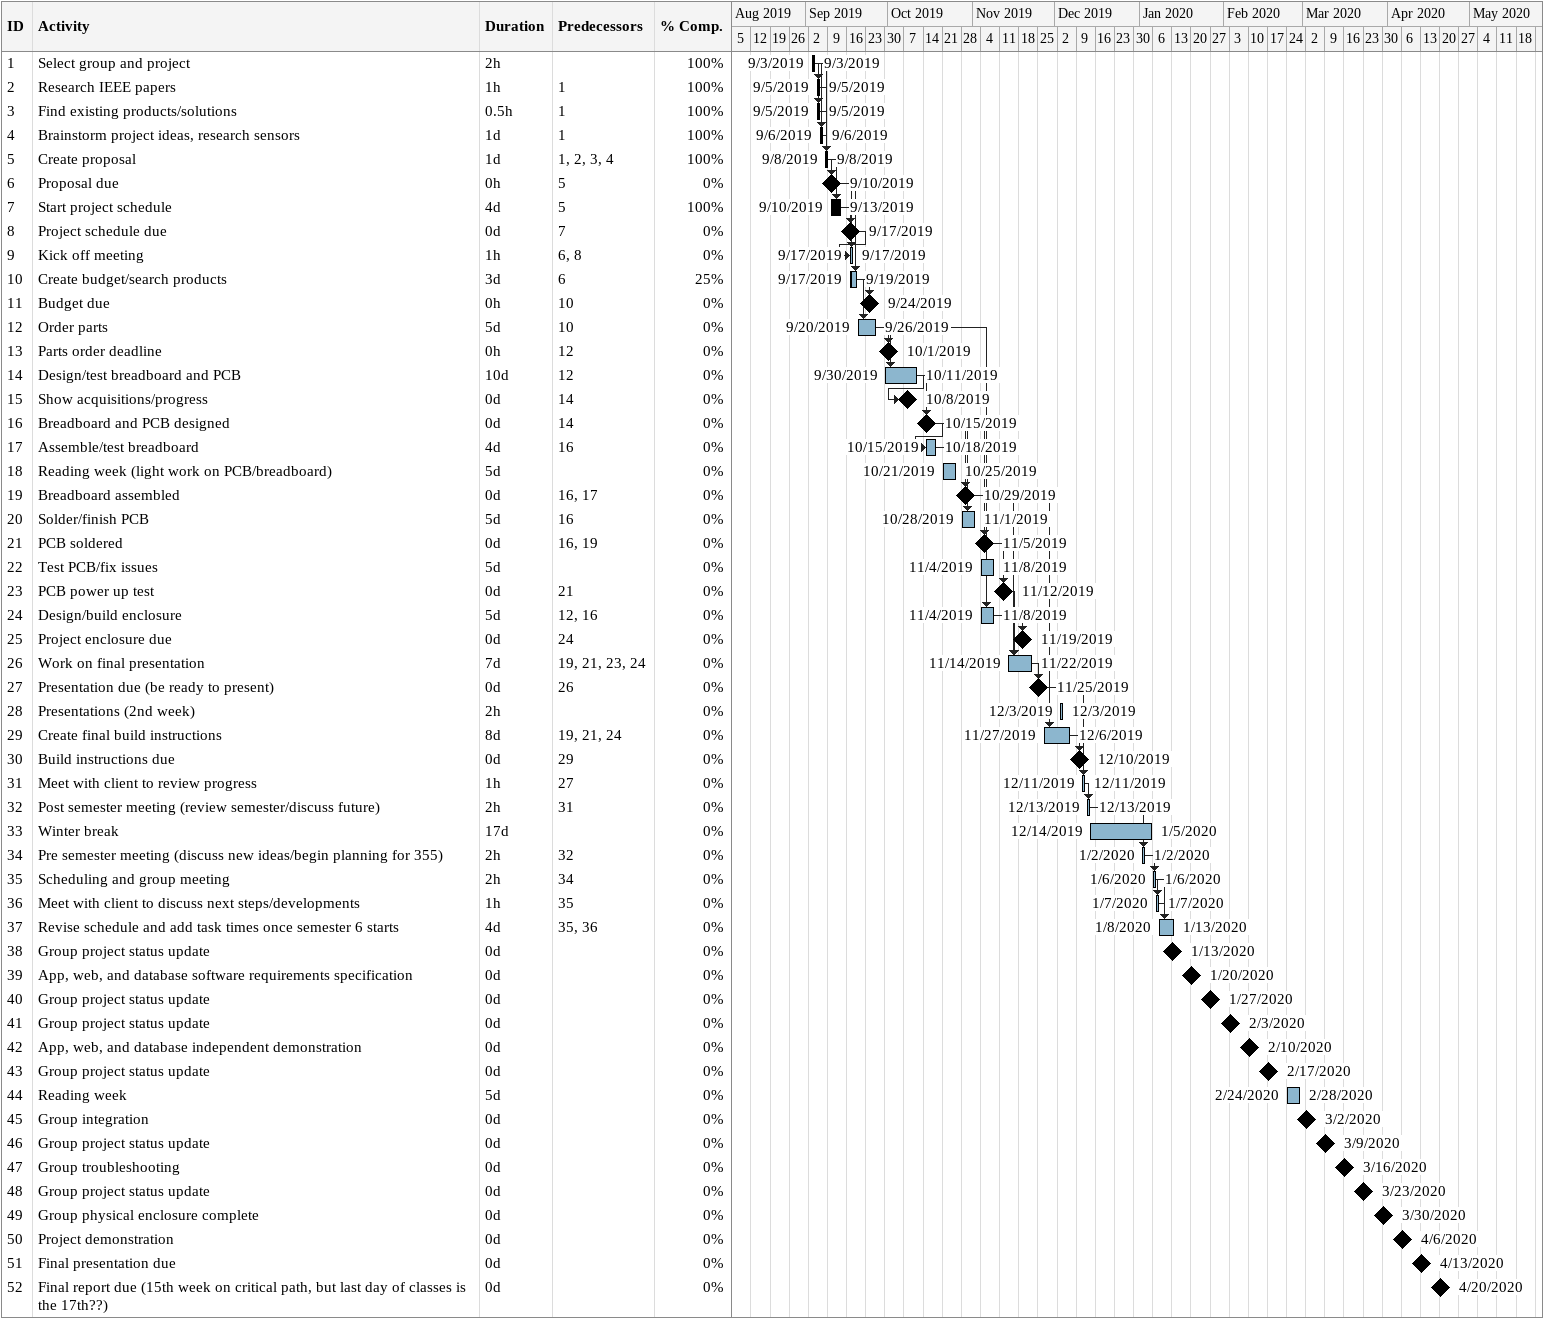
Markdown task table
| ID | Task | Duration | Start | Finish | Predecessors | % complete |
|---|---|---|---|---|---|---|
| 1 | Select group and project | 2h | 2019-09-03 | 2019-09-03 |  | 100 |
| 2 | Research IEEE papers | 1h | 2019-09-05 | 2019-09-05 | 1 | 100 |
| 3 | Find existing products/solutions | 0.5h | 2019-09-05 | 2019-09-05 | 1 | 100 |
| 4 | Brainstorm project ideas, research sensors | 1d | 2019-09-06 | 2019-09-06 | 1 | 100 |
| 5 | Create proposal | 1d | 2019-09-08 | 2019-09-08 | 1, 2, 3, 4 | 100 |
| 6 | Proposal due | 0h | 2019-09-10 | 2019-09-10 | 5 | 0 |
| 7 | Start project schedule | 4d | 2019-09-10 | 2019-09-13 | 5 | 100 |
| 8 | Project schedule due | 0d | 2019-09-17 | 2019-09-17 | 7 | 0 |
| 9 | Kick off meeting | 1h | 2019-09-17 | 2019-09-17 | 6, 8 | 0 |
| 10 | Create budget/search products | 3d | 2019-09-17 | 2019-09-19 | 6 | 25 |
| 11 | Budget due | 0h | 2019-09-24 | 2019-09-24 | 10 | 0 |
| 12 | Order parts | 5d | 2019-09-20 | 2019-09-26 | 10 | 0 |
| 13 | Parts order deadline | 0h | 2019-10-01 | 2019-10-01 | 12 | 0 |
| 14 | Design/test breadboard and PCB | 10d | 2019-09-30 | 2019-10-11 | 12 | 0 |
| 15 | Show acquisitions/progress | 0d | 2019-10-08 | 2019-10-08 | 14 | 0 |
| 16 | Breadboard and PCB designed | 0d | 2019-10-15 | 2019-10-15 | 14 | 0 |
| 17 | Assemble/test breadboard | 4d | 2019-10-15 | 2019-10-18 | 16 | 0 |
| 18 | Reading week (light work on PCB/breadboard) | 5d | 2019-10-21 | 2019-10-25 |  | 0 |
| 19 | Breadboard assembled | 0d | 2019-10-29 | 2019-10-29 | 16, 17 | 0 |
| 20 | Solder/finish PCB | 5d | 2019-10-28 | 2019-11-01 | 16 | 0 |
| 21 | PCB soldered | 0d | 2019-11-05 | 2019-11-05 | 16, 19 | 0 |
| 22 | Test PCB/fix issues | 5d | 2019-11-04 | 2019-11-08 |  | 0 |
| 23 | PCB power up test | 0d | 2019-11-12 | 2019-11-12 | 21 | 0 |
| 24 | Design/build enclosure | 5d | 2019-11-04 | 2019-11-08 | 12, 16 | 0 |
| 25 | Project enclosure due | 0d | 2019-11-19 | 2019-11-19 | 24 | 0 |
| 26 | Work on final presentation | 7d | 2019-11-14 | 2019-11-22 | 19, 21, 23, 24 | 0 |
| 27 | Presentation due (be ready to present) | 0d | 2019-11-25 | 2019-11-25 | 26 | 0 |
| 28 | Presentations (2nd week) | 2h | 2019-12-03 | 2019-12-03 |  | 0 |
| 29 | Create final build instructions | 8d | 2019-11-27 | 2019-12-06 | 19, 21, 24 | 0 |
| 30 | Build instructions due | 0d | 2019-12-10 | 2019-12-10 | 29 | 0 |
| 31 | Meet with client to review progress | 1h | 2019-12-11 | 2019-12-11 | 27 | 0 |
| 32 | Post semester meeting (review semester/discuss future) | 2h | 2019-12-13 | 2019-12-13 | 31 | 0 |
| 33 | Winter break | 17d | 2019-12-14 | 2020-01-05 |  | 0 |
| 34 | Pre semester meeting (discuss new ideas/begin planning for 355) | 2h | 2020-01-02 | 2020-01-02 | 32 | 0 |
| 35 | Scheduling and group meeting | 2h | 2020-01-06 | 2020-01-06 | 34 | 0 |
| 36 | Meet with client to discuss next steps/developments | 1h | 2020-01-07 | 2020-01-07 | 35 | 0 |
| 37 | Revise schedule and add task times once semester 6 starts | 4d | 2020-01-08 | 2020-01-13 | 35, 36 | 0 |
| 38 | Group project status update | 0d | 2020-01-13 | 2020-01-13 |  | 0 |
| 39 | App, web, and database software requirements specification | 0d | 2020-01-20 | 2020-01-20 |  | 0 |
| 40 | Group project status update | 0d | 2020-01-27 | 2020-01-27 |  | 0 |
| 41 | Group project status update | 0d | 2020-02-03 | 2020-02-03 |  | 0 |
| 42 | App, web, and database independent demonstration | 0d | 2020-02-10 | 2020-02-10 |  | 0 |
| 43 | Group project status update | 0d | 2020-02-17 | 2020-02-17 |  | 0 |
| 44 | Reading week | 5d | 2020-02-24 | 2020-02-28 |  | 0 |
| 45 | Group integration | 0d | 2020-03-02 | 2020-03-02 |  | 0 |
| 46 | Group project status update | 0d | 2020-03-09 | 2020-03-09 |  | 0 |
| 47 | Group troubleshooting | 0d | 2020-03-16 | 2020-03-16 |  | 0 |
| 48 | Group project status update | 0d | 2020-03-23 | 2020-03-23 |  | 0 |
| 49 | Group physical enclosure complete | 0d | 2020-03-30 | 2020-03-30 |  | 0 |
| 50 | Project demonstration | 0d | 2020-04-06 | 2020-04-06 |  | 0 |
| 51 | Final presentation due | 0d | 2020-04-13 | 2020-04-13 |  | 0 |
| 52 | Final report due (15th week on critical path, but last day of classes is the 17th??) | 0d | 2020-04-20 | 2020-04-20 |  | 0 |
